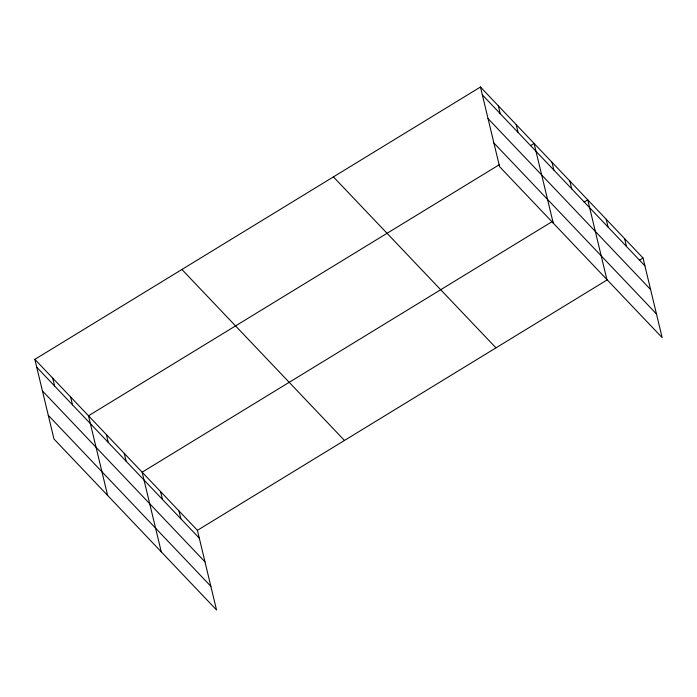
<?xml version="1.0" encoding="UTF-8"?>
<svg xmlns="http://www.w3.org/2000/svg" width="697" height="697" viewBox="0 0 697 697"><rect width="100%" height="100%" fill="white"/><g stroke="black" fill="none" stroke-linecap="round" stroke-linejoin="round"><path stroke-width="1.05" d="M34.85 359.356L197.417 530.321L216.54 609.98L53.974 439.014L34.85 359.356L480.46 87.02L643.026 257.986L662.15 337.644L499.583 166.679L480.46 87.02M499.183 164.78L88.493 415.778L107.626 495.436M530.426 145.682L534.102 143.434L553.226 223.101M552.826 221.202L142.144 472.191L161.268 551.858M584.077 202.104L587.754 199.856L606.878 279.514M197.417 530.321L607.183 279.889M639.349 260.234L643.026 257.986M482.341 94.87L644.908 265.836M488.031 118.568L650.597 289.534M493.894 142.981L656.461 313.946M333.41 176.89L495.976 347.855M181.9 269.486L344.466 440.452M36.732 367.206L199.298 538.171M42.421 390.904L204.988 561.869M48.285 415.316L210.851 586.29M624.599 238.609L626.49 246.459M606.181 219.233L608.063 227.083M569.867 181.046L571.758 188.904M551.989 162.244L553.871 170.094M516.224 124.632L518.106 132.482M498.338 105.822L500.228 113.672M178.99 510.945L180.88 518.795M160.571 491.568L162.453 499.418M124.258 453.39L126.148 461.24M106.38 434.579L108.262 442.429M70.615 396.968L72.497 404.818M52.728 378.157L54.619 386.016"/></g></svg>
